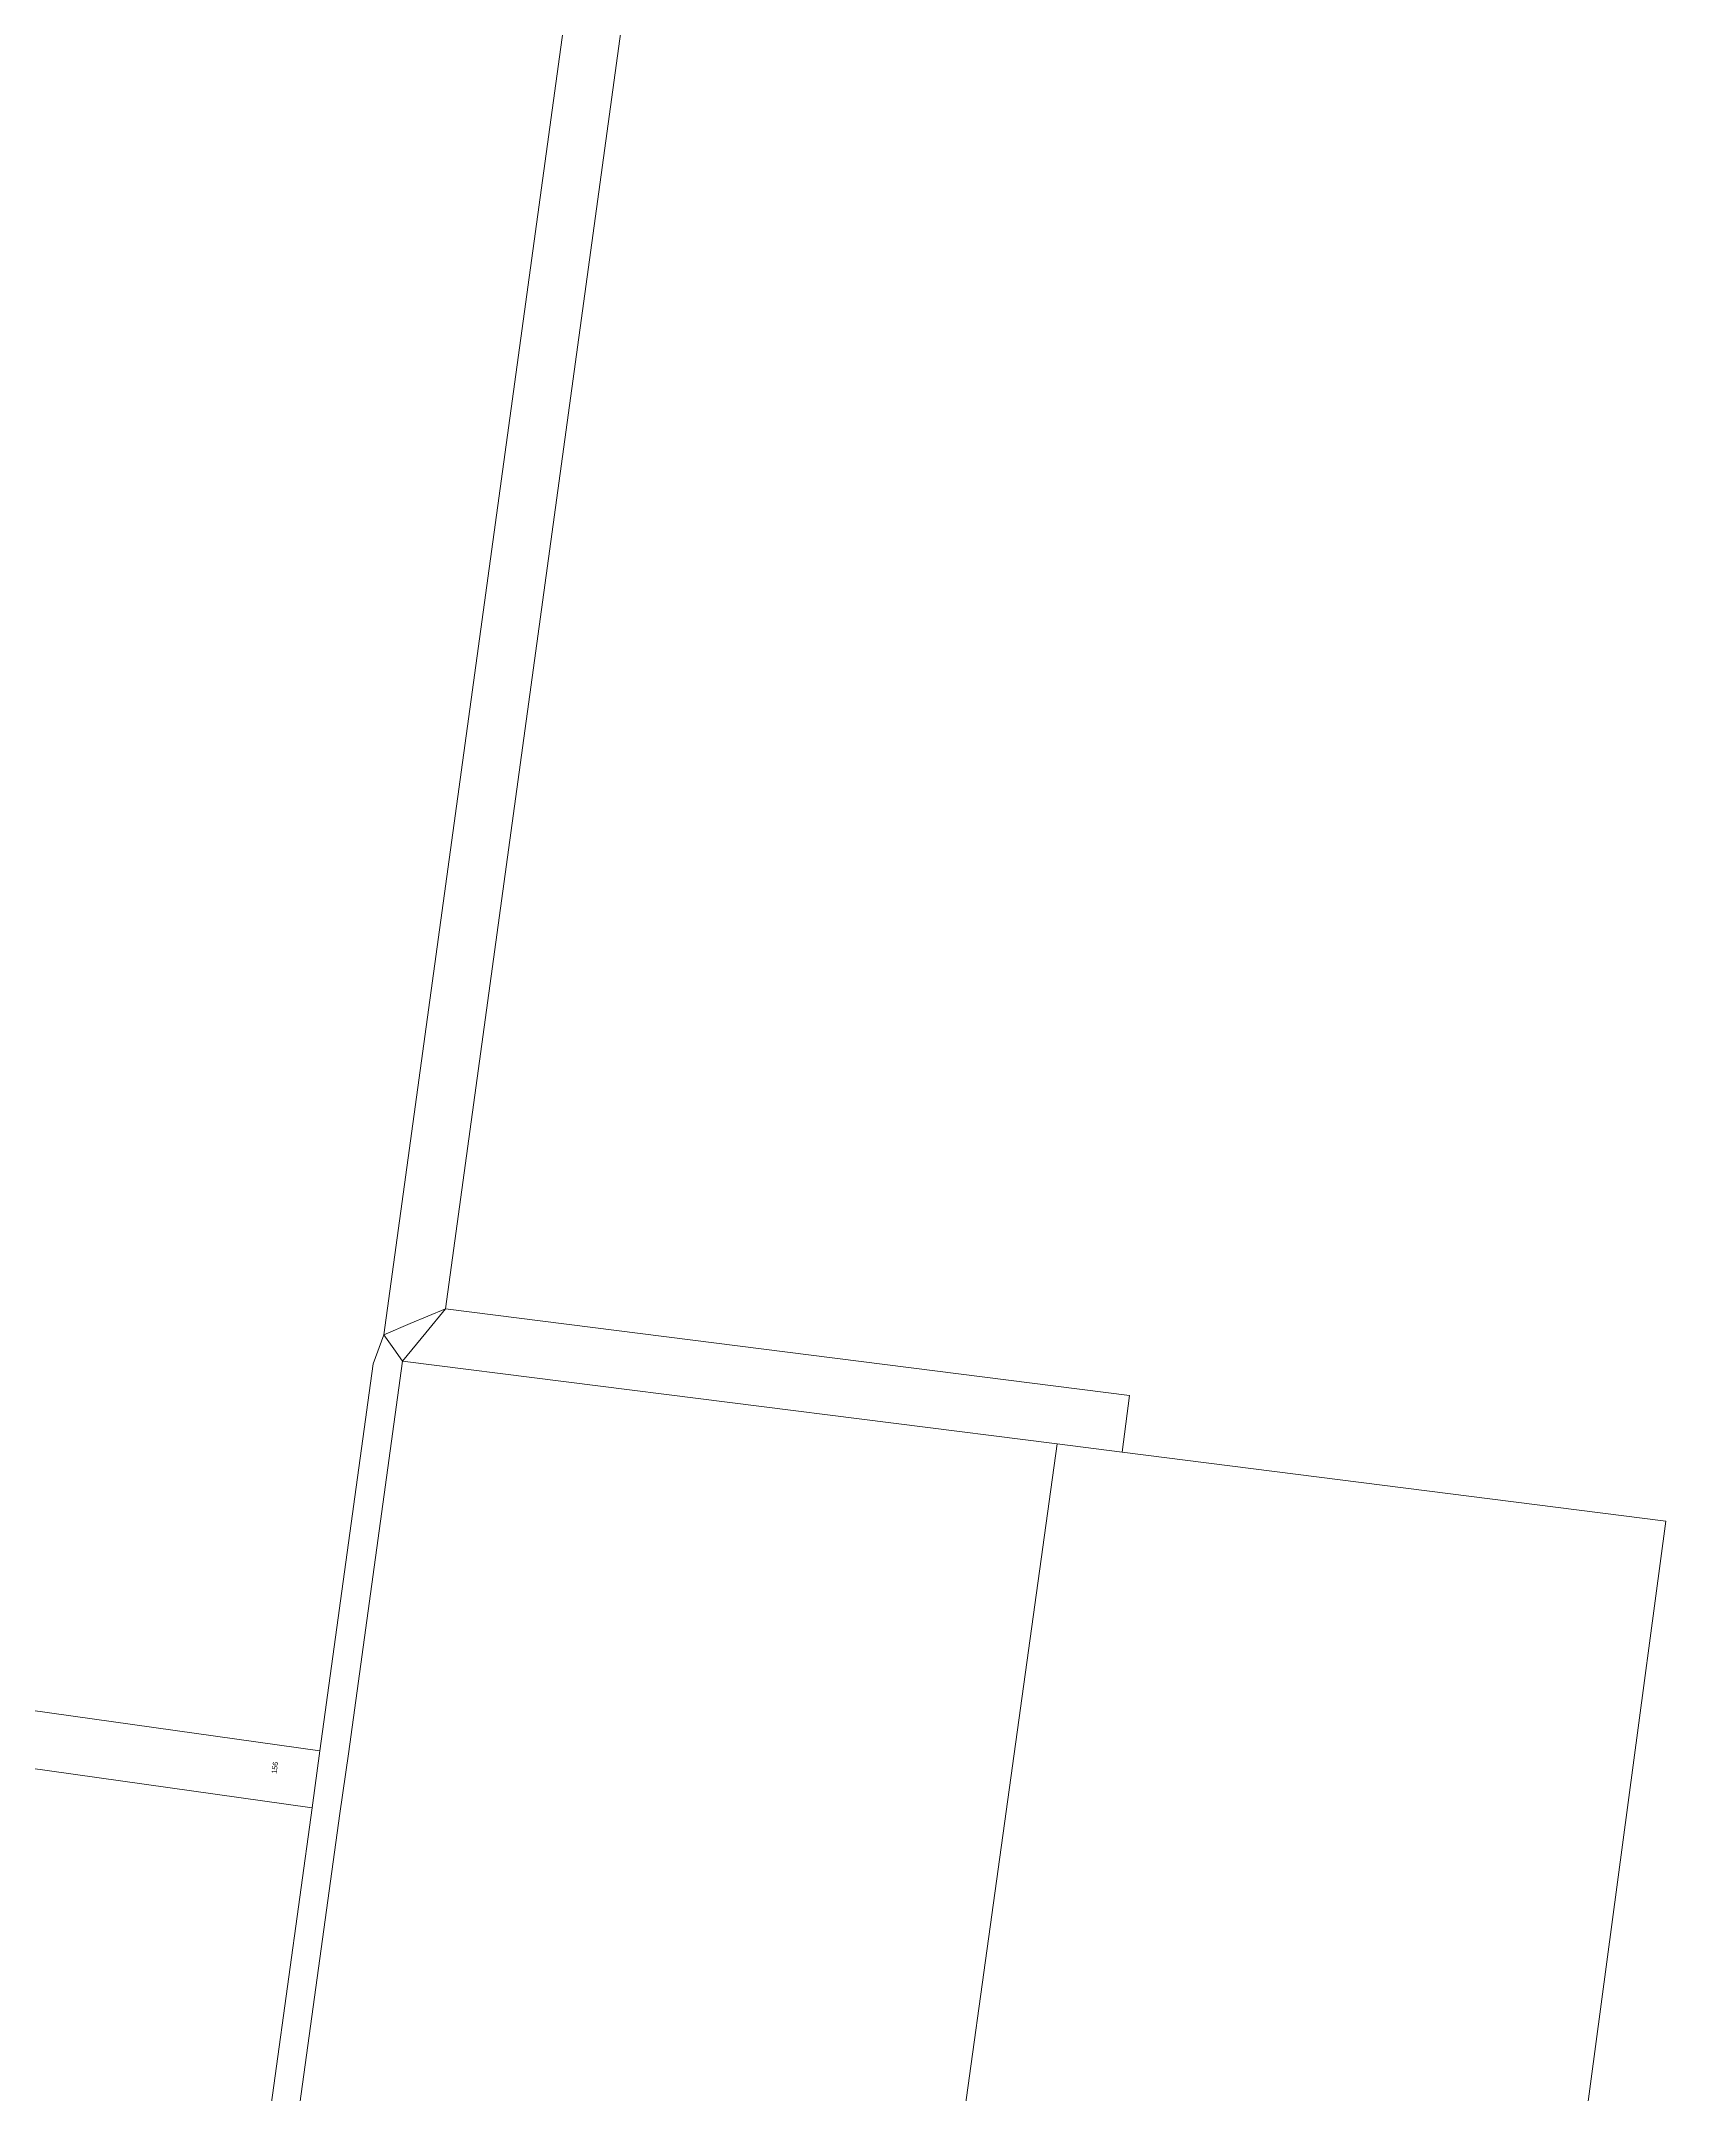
# Model space of a CAD drawing. Header units: metres. Extents: x 240566 to 246015, y 6282606 to 6289108.
# Drawn here: x 242478 to 243057, y 6284585 to 6285305 of the extents above; entities that cross this region are included whole.
import ezdxf

# ---------------------------------------------------------------- set-up
doc = ezdxf.new("R2010")
doc.units = ezdxf.units.M
doc.layers.add('Cadastre Land Parcels_SP_EXT', color=9, linetype='Continuous', lineweight=5)
doc.layers.add('Cadastre Roads_SP_EXT', color=9, linetype='Continuous', lineweight=5)
doc.styles.get("Standard").update_dxf_attribs({"font": 'arial.ttf'})

msp = doc.modelspace()

# ---------------------------------------------------------------- linework, layer by layer
at = {"layer": 'Cadastre Land Parcels_SP_EXT', "linetype": 'Continuous'}
for points in [[(242695.16, 6285410.65), (242619.54, 6284860.28), (242859.6, 6284829.85), (242856.97, 6284809.92), (243047.78, 6284785.82), (243004.3, 6284461.76), (243202.46, 6284436.87), (243082.82, 6283683.2), (243467.02, 6283630.85), (243493.23, 6283627.23), (243881.24, 6283574.3), (243883.87, 6283594.24), (243920.05, 6283589.32), (243986.12, 6284064.38), (243742.66, 6284094.19), (243812.98, 6284594.35), (243878.29, 6285059.4), (243881.11, 6285079.34), (243936.75, 6285475.09)], [(241858.46, 6285402.92), (241807.7, 6285000.83), (241807.34, 6284998.96), (241800.06, 6284959.19), (241774.12, 6284817.75), (242575.46, 6284705.15), (242594.22, 6284840.96), (242597.94, 6284851.16), (242674.89, 6285411)], [(243082.82, 6283683.2), (243202.46, 6284436.87), (243202.46, 6284436.87), (243004.3, 6284461.76), (243047.78, 6284785.82), (242856.97, 6284809.92), (242834.21, 6284812.86), (242777.65, 6284405.8), (242776.27, 6284395.84), (242705.62, 6283887.34), (242567.8, 6283904.63), (242486.96, 6283123.79)]]:
    msp.add_lwpolyline(points, dxfattribs=at)
for points in [[(242834.21, 6284812.86), (242604.51, 6284841.9), (242585.52, 6284704.2), (242582.55, 6284683.25), (242548.05, 6284433.15), (242777.65, 6284405.8), (242834.21, 6284812.86)], [(242575.46, 6284705.15), (241774.12, 6284817.75), (241771.42, 6284798.05), (242572.74, 6284685.21), (242575.46, 6284705.15)], [(242572.74, 6284685.21), (241771.42, 6284798.05), (241739.58, 6284565.63), (241441.28, 6284605.92), (241421.55, 6284496.25), (241481.13, 6284488.04), (241501.4, 6284485.37), (241501.55, 6284485.35), (242525.95, 6284346.4), (242536.71, 6284424.28), (242538.12, 6284434.52), (242572.74, 6284685.21)]]:
    msp.add_lwpolyline(points, close=True, dxfattribs=at)
at = {"layer": 'Cadastre Roads_SP_EXT', "linetype": 'Continuous'}
for points in [[(242607.13, 6284855.04), (242619.54, 6284860.28), (242695.16, 6285410.65), (242793.24, 6285510.95), (242797.87, 6285553.04), (242892.61, 6285670.68), (243016.44, 6285725.49), (243023.98, 6285780.97), (243042.23, 6285915.43), (243030.5, 6285916.22), (243022.11, 6285916.78), (242999.2, 6285748), (242978.01, 6285730.46), (242879.99, 6285687.1), (242778.51, 6285561.06), (242773.94, 6285520.09), (242699.75, 6285444.18), (242674.89, 6285411), (242597.94, 6284851.16), (242607.13, 6284855.04)], [(242856.97, 6284809.92), (242859.6, 6284829.85), (242619.54, 6284860.28), (242612.64, 6284851.85), (242604.51, 6284841.9), (242834.21, 6284812.86), (242856.97, 6284809.92)], [(242604.51, 6284841.9), (242601.43, 6284846.24), (242597.94, 6284851.16), (242594.22, 6284840.96), (242575.46, 6284705.15), (242572.74, 6284685.2), (242538.12, 6284434.52), (242543.9, 6284433.72), (242548.05, 6284433.15), (242582.55, 6284683.25), (242585.52, 6284704.2), (242604.51, 6284841.9)]]:
    msp.add_lwpolyline(points, close=True, dxfattribs=at)

# ---------------------------------------------------------------- texts
at = {"layer": 'Cadastre Land Parcels_SP_EXT'}
msp.add_text('156', height=1.8, rotation=82.23, dxfattribs=at).set_placement((242560.3, 6284697.07))

doc.saveas('drawing.dxf')
